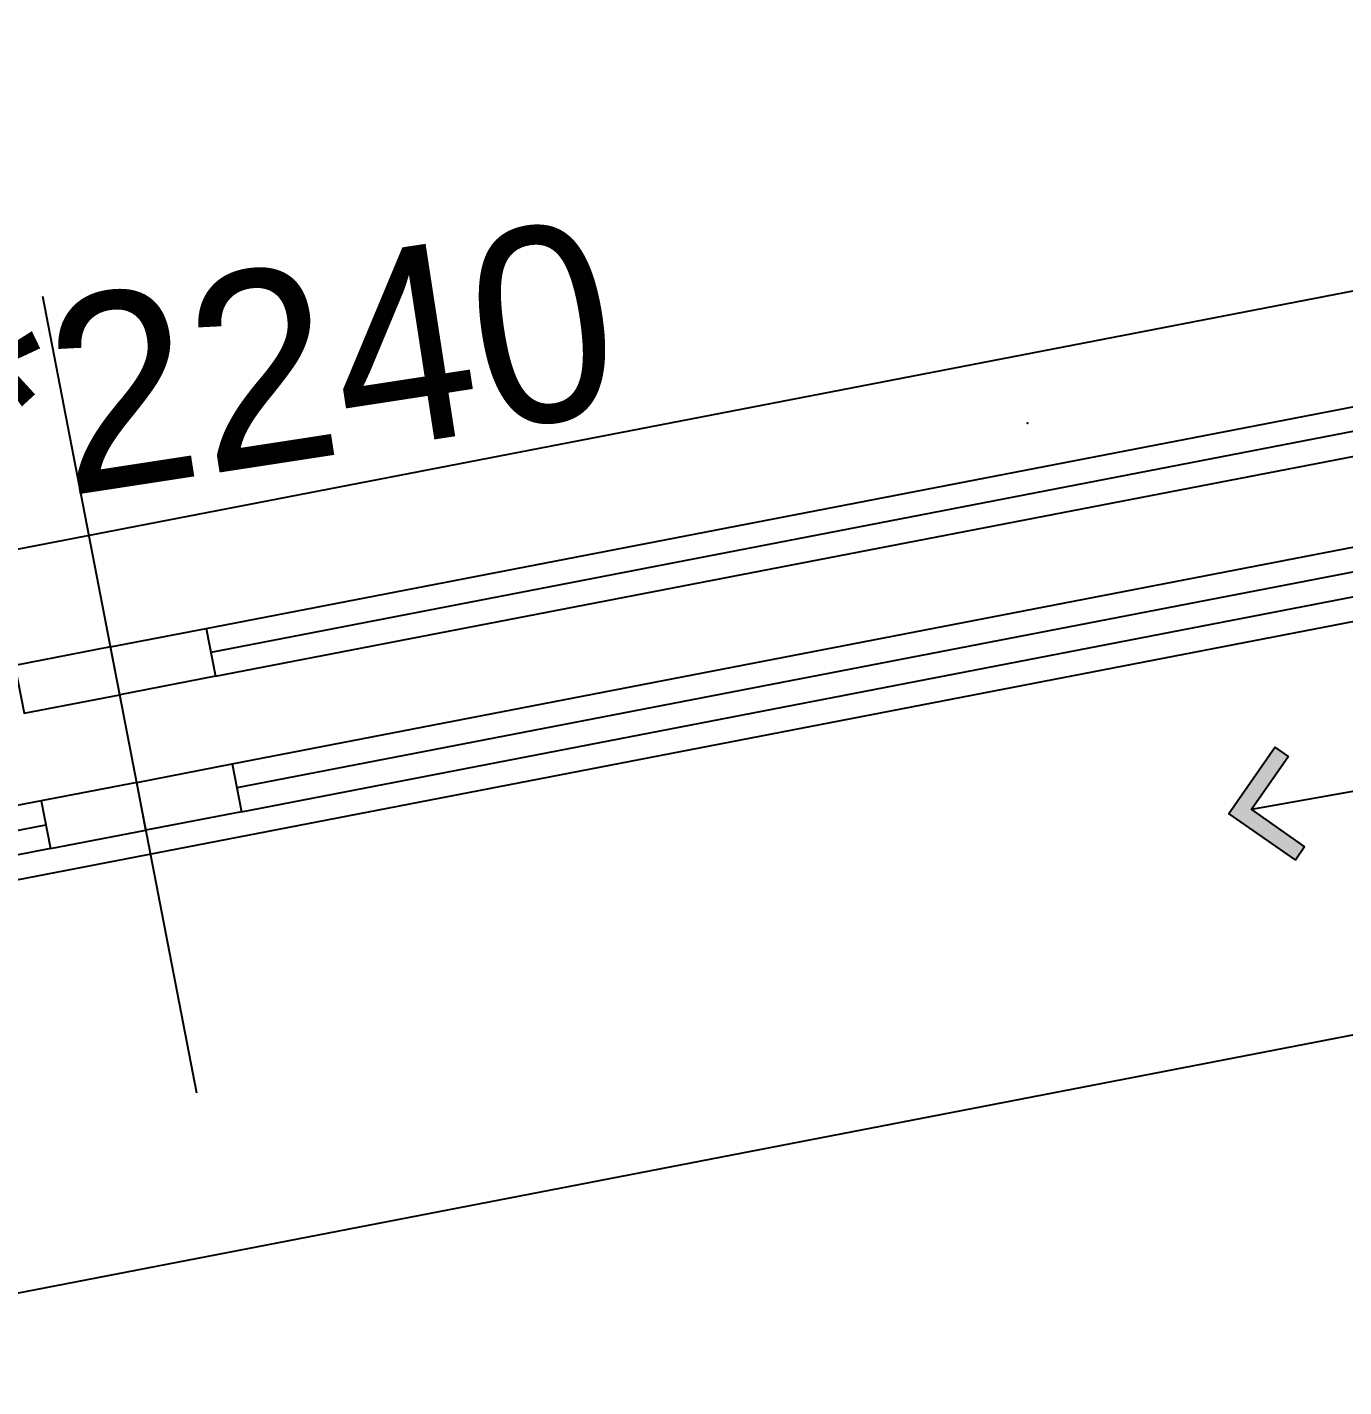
# Model space of a CAD drawing. Header units: inches. Extents: x -4181 to 116552, y 25636 to 44656.
# Drawn here: x 19029 to 19841, y 39914 to 40752 of the extents above; entities that cross this region are included whole.
import ezdxf

# ---------------------------------------------------------------- set-up
doc = ezdxf.new("R2010")
doc.units = ezdxf.units.IN
doc.header["$LTSCALE"] = 50
doc.header["$MEASUREMENT"] = 0
for name, color, linetype in [('0-ELC TEXT', 7, 'Continuous'), ('01. F-소품', 3, 'Continuous'), ('07-dim', 5, 'Continuous'), ('6fur', 6, 'Continuous'), ('C-WIN', 4, 'Continuous'), ('도면층4', 4, 'Continuous'), ('도면층5', 5, 'Continuous')]:
    doc.layers.add(name, color=color, linetype=linetype)
doc.styles.add('코레일둥고', font='Korail_Round_Gothic_Medium.ttf')

# ---------------------------------------------------------------- blocks, each defined once
blk = doc.blocks.new('asfsd')
at = {"layer": '도면층4'}
for p, q in [((21355.59, 41043.88), (18115.6, 40417.41)), ((19802.04, 40387.01), (19707.12, 40877.92)), ((18153.57, 40221.05), (21393.56, 40847.51)), ((20532.28, 40798.11), (19810.64, 40658.58)), ((20548.41, 40714.66), (19826.78, 40575.13)), ((18987.33, 40412.82), (19708.96, 40552.35))]:
    blk.add_line(p, q, dxfattribs=at)
for points in [[(19807.79, 40673.31), (19813.49, 40643.85), (19754.58, 40632.46), (19748.89, 40661.92)], [(19689.98, 40650.53), (19695.67, 40621.07), (19754.58, 40632.46), (19748.89, 40661.92)], [(19823.93, 40589.85), (19829.63, 40560.4), (19770.72, 40549.01), (19765.02, 40578.46)], [(19706.11, 40567.07), (19711.81, 40537.62), (19770.72, 40549.01), (19765.02, 40578.46)]]:
    blk.add_lwpolyline(points, close=True, dxfattribs=at)
at = {"layer": '도면층5'}
for p, q in [((19807.79, 40673.31), (20529.43, 40812.84)), ((19813.49, 40643.85), (20535.12, 40783.38)), ((19823.93, 40589.85), (20545.56, 40729.38)), ((19829.63, 40560.4), (20551.26, 40699.93)), ((19706.11, 40567.07), (18984.48, 40427.54)), ((19711.81, 40537.62), (18990.17, 40398.09))]:
    blk.add_line(p, q, dxfattribs=at)
blk = doc.blocks.new('FFSFDF')
at = {"layer": '01. F-소품'}
blk.add_hatch(color=8, dxfattribs=at).paths.add_polyline_path([(1567672.88, 1746751.14), (1567679.95, 1746744.07), (1567715.3, 1746779.43), (1567679.95, 1746814.78), (1567672.88, 1746807.71), (1567701.16, 1746779.43)])
at = {"layer": '01. F-소품', "color": 8}
for p, q in [((1567672.88, 1746807.71), (1567679.95, 1746814.78)), ((1567474.76, 1746779.43), (1567701.16, 1746779.43)), ((1567672.88, 1746751.14), (1567679.95, 1746744.07))]:
    blk.add_line(p, q, dxfattribs=at)
for points in [[(1567679.95, 1746814.78), (1567715.3, 1746779.43), (1567679.95, 1746744.07)], [(1567672.88, 1746807.71), (1567701.16, 1746779.43), (1567672.88, 1746751.14)]]:
    blk.add_lwpolyline(points, dxfattribs=at)

msp = doc.modelspace()

# ---------------------------------------------------------------- linework, layer by layer
at = {"layer": '07-dim'}
msp.add_point((19645.8, 40508.17), dxfattribs=at)
at = {"layer": 'C-WIN'}
msp.add_line((17447.42, 39667.37), (20723.02, 40300.71), dxfattribs=at)

# ---------------------------------------------------------------- block references
at = {"color": 0, "xscale": -1, "rotation": 10.15579529391434}
msp.add_blockref('FFSFDF', (1870923.73, -1402715.36), dxfattribs=at)
at = {"layer": '6fur'}
msp.add_blockref('asfsd', (-668.18, -291.71), dxfattribs=at)

# ---------------------------------------------------------------- texts
at = {"layer": '0-ELC TEXT', "style": '코레일둥고'}
msp.add_text('3270*2240', height=120, rotation=8.74343, dxfattribs=at).set_placement((18648.27, 40400.89))

doc.saveas('drawing.dxf')
